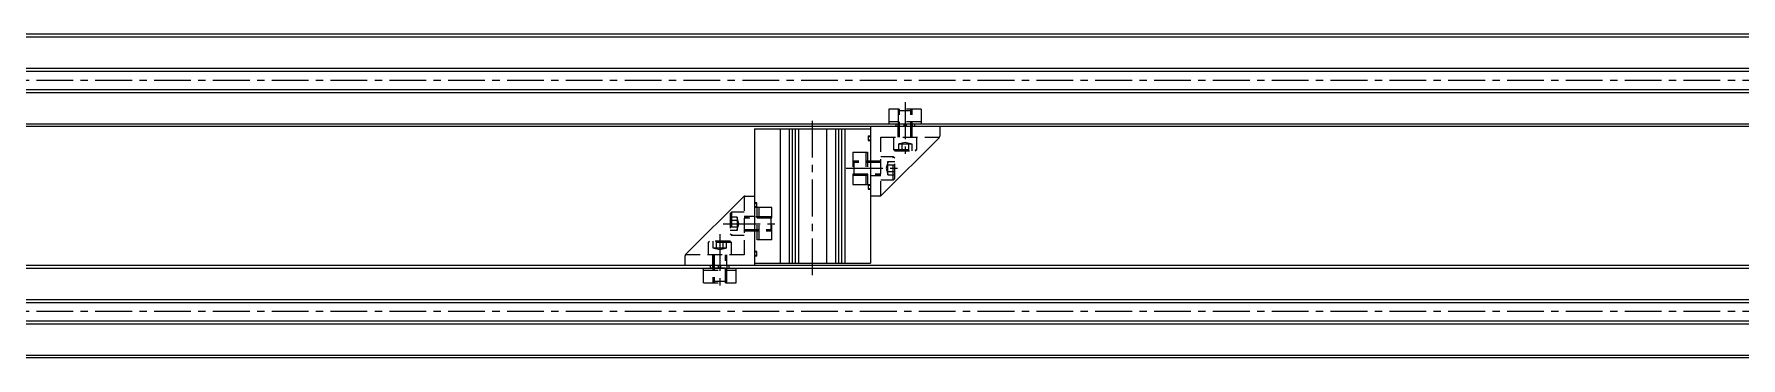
# Model space of a CAD drawing. Extents: x -3 to 4647, y -8 to 2018.
# Drawn here: x 1585 to 2322, y 723 to 863 of the extents above; entities that cross this region are included whole.
import ezdxf

# ---------------------------------------------------------------- set-up
doc = ezdxf.new("R2010")
doc.units = 0
doc.header["$LTSCALE"] = 0.5
doc.linetypes.add('CENTER', pattern=[50.8, 31.75, -6.35, 6.35, -6.35])
doc.linetypes.add('DASHED', pattern=[19.05, 12.7, -6.35])
for name, color, linetype in [('MSM_CENTER', 1, 'CENTER'), ('MSM_CONTINUOUS', 7, 'CONTINUOUS'), ('MSM_DASHED', 4, 'DASHED')]:
    doc.layers.add(name, color=color, linetype=linetype)

msp = doc.modelspace()

# ---------------------------------------------------------------- linework, layer by layer
at = {"layer": 'MSM_CENTER'}
for p, q in [((3964.35, 843.4), (848.35, 843.4)), ((1961.35, 833.9), (1961.35, 809.9)), ((1921.35, 759.2), (1921.35, 827.6)), ((1935.85, 805.4), (1959.63, 805.4)), ((1882.85, 781.4), (1906.63, 781.4)), ((1881.35, 776.9), (1881.35, 752.9)), ((3964.35, 743.4), (848.35, 743.4))]:
    msp.add_line(p, q, dxfattribs=at)
at = {"layer": 'MSM_CONTINUOUS'}
for p, q in [((3961.35, 863.4), (851.35, 863.4)), ((936.35, 862.2), (3876.35, 862.2)), ((936.35, 848.6), (3876.35, 848.6)), ((984.65, 847.4), (3932.85, 847.4)), ((936.35, 838.2), (3876.35, 838.2)), ((984.65, 839.4), (3932.85, 839.4)), ((3961.35, 823.4), (851.35, 823.4)), ((936.35, 824.6), (3876.35, 824.6)), ((1896.35, 822.4), (1896.35, 763.4)), ((1896.35, 822.4), (1946.35, 822.4)), ((1907.35, 822.4), (1907.35, 764.4)), ((1911.35, 822.4), (1911.35, 764.4)), ((1912.57, 822.4), (1912.57, 764.4)), ((1913.85, 822.4), (1913.85, 764.4)), ((1915.35, 822.4), (1915.35, 764.4)), ((1927.35, 822.4), (1927.35, 764.4)), ((1931.35, 822.4), (1931.35, 764.4)), ((1932.57, 822.4), (1932.57, 764.4)), ((1933.85, 822.4), (1933.85, 764.4)), ((1935.35, 822.4), (1935.35, 764.4)), ((1946.35, 823.4), (1946.35, 764.4)), ((1976.06, 818.61), (1951.14, 793.69)), ((1976.35, 823.4), (1976.35, 819.31)), ((1866.64, 768.19), (1891.56, 793.11)), ((1892.26, 793.4), (1896.35, 793.4)), ((1950.43, 793.4), (1946.35, 793.4)), ((1866.35, 763.4), (1866.35, 767.49)), ((3961.35, 763.4), (851.35, 763.4)), ((936.35, 762.2), (3876.35, 762.2)), ((1896.35, 764.4), (1946.35, 764.4)), ((936.35, 748.6), (3876.35, 748.6)), ((984.65, 747.4), (3932.85, 747.4)), ((936.35, 738.2), (3876.35, 738.2)), ((984.65, 739.4), (3932.85, 739.4)), ((3961.35, 723.4), (851.35, 723.4)), ((936.35, 724.6), (3876.35, 724.6))]:
    msp.add_line(p, q, dxfattribs=at)
for centre, start, end in [((1975.35, 819.31), 315, 0), ((1892.26, 792.4), 90, 135), ((1950.43, 794.4), 270, 315), ((1867.35, 767.49), 135, 180)]:
    msp.add_arc(centre, 1, start, end, dxfattribs=at)
at = {"layer": 'MSM_DASHED'}
for p, q in [((1968.35, 830.9), (1954.35, 830.9)), ((1954.35, 830.9), (1954.35, 824.6)), ((1968.35, 825.4), (1954.35, 825.4)), ((1958.35, 830.9), (1958.35, 818.9)), ((1958.89, 830.9), (1958.35, 830.36)), ((1958.35, 830.36), (1964.35, 830.36)), ((1958.89, 818.9), (1958.89, 830.9)), ((1963.81, 818.9), (1963.81, 830.9)), ((1964.35, 830.36), (1963.81, 830.9)), ((1964.35, 818.9), (1964.35, 830.9)), ((1968.35, 830.9), (1968.35, 824.6)), ((1945.35, 819.4), (1946.35, 819.4)), ((1945.35, 819.4), (1945.35, 817.4)), ((1945.35, 819.1), (1946.35, 819.1)), ((1950.85, 793.49), (1950.85, 818.9)), ((1950.85, 818.9), (1976.26, 818.9)), ((1956.35, 818.9), (1956.35, 813.5)), ((1965.35, 824.4), (1957.35, 824.4)), ((1957.35, 824.4), (1957.35, 823.4)), ((1958.25, 823.4), (1958.25, 818.9)), ((1958.29, 823.4), (1958.29, 824.4)), ((1960.85, 824.4), (1960.85, 823.4)), ((1961.85, 824.4), (1961.85, 823.4)), ((1964.41, 824.4), (1964.41, 823.4)), ((1964.45, 818.9), (1964.45, 823.4)), ((1965.35, 824.4), (1965.35, 823.4)), ((1966.35, 813.5), (1966.35, 818.9)), ((1938.85, 812.4), (1938.85, 798.4)), ((1938.85, 812.4), (1945.15, 812.4)), ((1944.35, 812.4), (1944.35, 798.4)), ((1945.15, 812.4), (1945.15, 798.4)), ((1945.35, 817.7), (1946.35, 817.7)), ((1945.35, 817.4), (1946.35, 817.4)), ((1956.35, 813.5), (1956.95, 812.9)), ((1956.35, 813.5), (1966.35, 813.5)), ((1956.95, 812.9), (1965.75, 812.9)), ((1958.46, 815.9), (1958.46, 812.9)), ((1958.46, 815.9), (1964.24, 815.9)), ((1961.35, 816.57), (1958.85, 815.9)), ((1959.9, 815.9), (1959.9, 812.9)), ((1963.85, 815.9), (1961.35, 816.57)), ((1962.79, 815.9), (1962.79, 812.9)), ((1964.24, 815.9), (1964.24, 812.9)), ((1965.75, 812.9), (1966.35, 813.5)), ((1950.85, 808.4), (1938.85, 808.4)), ((1939.39, 808.4), (1938.85, 807.86)), ((1950.85, 807.86), (1938.85, 807.86)), ((1939.39, 802.4), (1939.39, 808.4)), ((1950.85, 808.5), (1946.35, 808.5)), ((1956.25, 810.4), (1950.85, 810.4)), ((1953.85, 807.9), (1953.18, 805.4)), ((1953.18, 805.4), (1953.85, 802.9)), ((1953.85, 808.29), (1956.85, 808.29)), ((1953.85, 802.51), (1953.85, 808.29)), ((1953.85, 806.84), (1956.85, 806.84)), ((1953.85, 803.96), (1956.85, 803.96)), ((1956.85, 809.8), (1956.25, 810.4)), ((1956.25, 800.4), (1956.25, 810.4)), ((1956.85, 801), (1956.85, 809.8)), ((1938.85, 802.94), (1950.85, 802.94)), ((1938.85, 802.94), (1939.39, 802.4)), ((1938.85, 802.4), (1950.85, 802.4)), ((1938.85, 798.4), (1945.15, 798.4)), ((1945.35, 798.4), (1946.35, 798.4)), ((1945.35, 798.4), (1945.35, 796.4)), ((1945.35, 798.1), (1946.35, 798.1)), ((1945.35, 796.7), (1946.35, 796.7)), ((1945.35, 796.4), (1946.35, 796.4)), ((1946.35, 802.3), (1950.85, 802.3)), ((1950.85, 800.4), (1956.25, 800.4)), ((1953.85, 802.51), (1956.85, 802.51)), ((1956.25, 800.4), (1956.85, 801)), ((1891.85, 793.31), (1891.85, 767.9)), ((1897.35, 790.4), (1896.35, 790.4)), ((1897.35, 790.1), (1896.35, 790.1)), ((1897.35, 788.7), (1896.35, 788.7)), ((1897.35, 788.4), (1897.35, 790.4)), ((1886.45, 786.4), (1885.85, 785.8)), ((1885.85, 785.8), (1885.85, 777)), ((1888.85, 784.29), (1885.85, 784.29)), ((1888.85, 782.84), (1885.85, 782.84)), ((1891.85, 786.4), (1886.45, 786.4)), ((1886.45, 786.4), (1886.45, 776.4)), ((1888.85, 784.29), (1888.85, 778.51)), ((1889.52, 781.4), (1888.85, 783.9)), ((1888.85, 778.9), (1889.52, 781.4)), ((1896.35, 784.5), (1891.85, 784.5)), ((1903.31, 784.4), (1891.85, 784.4)), ((1903.85, 783.86), (1891.85, 783.86)), ((1897.35, 788.4), (1896.35, 788.4)), ((1897.55, 774.4), (1897.55, 788.4)), ((1903.85, 788.4), (1897.55, 788.4)), ((1898.35, 774.4), (1898.35, 788.4)), ((1903.85, 783.86), (1903.31, 784.4)), ((1903.31, 784.4), (1903.31, 778.4)), ((1903.85, 774.4), (1903.85, 788.4)), ((1876.95, 773.9), (1876.35, 773.3)), ((1885.75, 773.9), (1876.95, 773.9)), ((1878.46, 770.9), (1878.46, 773.9)), ((1879.9, 770.9), (1879.9, 773.9)), ((1882.79, 770.9), (1882.79, 773.9)), ((1884.24, 770.9), (1884.24, 773.9)), ((1886.35, 773.3), (1885.75, 773.9)), ((1888.85, 779.96), (1885.85, 779.96)), ((1888.85, 778.51), (1885.85, 778.51)), ((1885.85, 777), (1886.45, 776.4)), ((1886.45, 776.4), (1891.85, 776.4)), ((1891.85, 778.94), (1903.85, 778.94)), ((1891.85, 778.4), (1903.31, 778.4)), ((1891.85, 778.3), (1896.35, 778.3)), ((1903.85, 774.4), (1897.55, 774.4)), ((1903.31, 778.4), (1903.85, 778.94)), ((1891.85, 767.9), (1866.44, 767.9)), ((1876.35, 773.3), (1876.35, 767.9)), ((1886.35, 773.3), (1876.35, 773.3)), ((1878.25, 767.9), (1878.25, 763.4)), ((1878.35, 767.9), (1878.35, 755.9)), ((1884.24, 770.9), (1878.46, 770.9)), ((1878.85, 770.9), (1881.35, 770.23)), ((1878.89, 767.9), (1878.89, 755.9)), ((1881.35, 770.23), (1883.85, 770.9)), ((1883.81, 755.9), (1883.81, 767.9)), ((1884.35, 755.9), (1884.35, 767.9)), ((1884.45, 763.4), (1884.45, 767.9)), ((1886.35, 767.9), (1886.35, 773.3)), ((1897.35, 769.4), (1896.35, 769.4)), ((1897.35, 769.1), (1896.35, 769.1)), ((1897.35, 767.7), (1896.35, 767.7)), ((1897.35, 767.4), (1896.35, 767.4)), ((1897.35, 767.4), (1897.35, 769.4)), ((1874.35, 755.9), (1874.35, 762.2)), ((1874.35, 761.4), (1888.35, 761.4)), ((1877.35, 762.4), (1877.35, 763.4)), ((1877.35, 762.4), (1885.35, 762.4)), ((1878.29, 762.4), (1878.29, 763.4)), ((1880.85, 762.4), (1880.85, 763.4)), ((1881.85, 762.4), (1881.85, 763.4)), ((1884.41, 763.4), (1884.41, 762.4)), ((1885.35, 762.4), (1885.35, 763.4)), ((1888.35, 755.9), (1888.35, 762.2)), ((1874.35, 755.9), (1888.35, 755.9)), ((1884.35, 756.44), (1878.35, 756.44)), ((1878.35, 756.44), (1878.89, 755.9)), ((1883.81, 755.9), (1884.35, 756.44))]:
    msp.add_line(p, q, dxfattribs=at)

doc.saveas('drawing.dxf')
